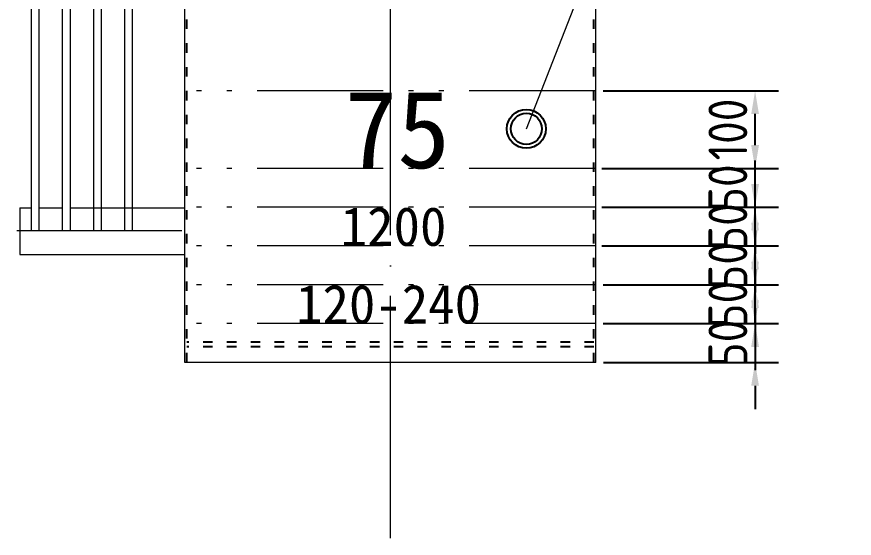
# Model space of a CAD drawing. Header units: millimetres. Extents: x 89051 to 218395, y -330386 to -125649.
# Drawn here: x 92223 to 93301, y -127883 to -127212 of the extents above; entities that cross this region are included whole.
import ezdxf

# ---------------------------------------------------------------- set-up
doc = ezdxf.new("R2010")
doc.units = ezdxf.units.MM
doc.header["$LTSCALE"] = 13
for name, pattern in [('1 实线', [0]), ('5 双点画线', [10.5, 6.25, -1.25, 0.25, -1.25, 0.25, -1.25]), ('ACAD_ISO03W100', [1.18, 0.47, -0.71]), ('ACAD_ISO04W100', [30, 24, -3, 0, -3]), ('CENTER', [50.8, 31.75, -6.35, 6.35, -6.35])]:
    doc.linetypes.add(name, pattern=pattern)
doc.layers.get('0').update_dxf_attribs({"color": 1, "linetype": 'CENTER'})
doc.layers.add('标注、文本', color=3, linetype='Continuous', lineweight=25)
doc.layers.add('铁心', color=3, linetype='Continuous', lineweight=0)
doc.layers.add('粗实线', color=4, linetype='Continuous')
doc.styles.get("Standard").update_dxf_attribs({"font": 'gbenor.shx', "bigfont": 'gbcbig.shx'})
doc.styles.add('Tahoma$001', font='tahoma.ttf', dxfattribs={"height": 2.159784})
doc.dimstyles.new('1-15', dxfattribs={"dimscale": 20, "dimtxt": 3.5, "dimasz": 2, "dimexe": 1.5, "dimexo": 0.5, "dimgap": 0.5, "dimtad": 1, "dimtoh": 1, "dimdec": 1, "dimdsep": 46, "dimtxsty": 'Standard', "dimcen": 2.5, "dimclrd": 3, "dimclre": 3, "dimclrt": 3, "dimadec": 0, "dimazin": 2, "dimtfac": 1, "dimtdec": 1, "dimtmove": 0, "dimatfit": 2, "dimfxl": 1, "dimarcsym": 0})

# ---------------------------------------------------------------- blocks, each defined once
blk = doc.blocks.new('*D529')
at = {"layer": 'Defpoints', "color": 0, "transparency": 16777216}
for p in [(92968.4, -127607.1), (92968.4, -127657.1), (93173.4, -127657.1)]:
    blk.add_point(p, dxfattribs=at)
at = {"layer": '标注、文本', "color": 3, "lineweight": -2, "transparency": 16777216}
for p, q in [((93173.4, -127577.1), (93173.4, -127547.1)), ((92978.4, -127607.1), (93203.4, -127607.1)), ((93173.4, -127607.1), (93173.4, -127657.1)), ((92978.4, -127657.1), (93203.4, -127657.1)), ((93173.4, -127687.1), (93173.4, -127717.1))]:
    blk.add_line(p, q, dxfattribs=at)
at = {"layer": '标注、文本', "color": 3, "transparency": 16777216}
for points in [[(93168.4, -127577.1), (93178.4, -127577.1), (93173.4, -127607.1)], [(93168.4, -127687.1), (93178.4, -127687.1), (93173.4, -127657.1)]]:
    blk.add_solid(points, dxfattribs=at)
at = {"layer": '标注、文本', "color": 3, "transparency": 16777216, "insert": (93138.4, -127632.1), "char_height": 50, "attachment_point": 5, "rotation": 90}
blk.add_mtext('50', dxfattribs=at)
blk = doc.blocks.new('*D530')
at = {"layer": 'Defpoints', "color": 0, "transparency": 16777216}
for p in [(92967.8, -127557.1), (93173.4, -127557.1), (92967.8, -127607.1)]:
    blk.add_point(p, dxfattribs=at)
at = {"layer": '标注、文本', "color": 3, "lineweight": -2, "transparency": 16777216}
for p, q in [((93173.4, -127527.1), (93173.4, -127497.1)), ((92977.8, -127557.1), (93203.4, -127557.1)), ((93173.4, -127607.1), (93173.4, -127557.1)), ((92977.8, -127607.1), (93203.4, -127607.1)), ((93173.4, -127637.1), (93173.4, -127667.1))]:
    blk.add_line(p, q, dxfattribs=at)
at = {"layer": '标注、文本', "color": 3, "transparency": 16777216}
for points in [[(93168.4, -127527.1), (93178.4, -127527.1), (93173.4, -127557.1)], [(93168.4, -127637.1), (93178.4, -127637.1), (93173.4, -127607.1)]]:
    blk.add_solid(points, dxfattribs=at)
at = {"layer": '标注、文本', "color": 3, "transparency": 16777216, "insert": (93138.4, -127582.1), "char_height": 50, "attachment_point": 5, "rotation": 90}
blk.add_mtext('50', dxfattribs=at)
blk = doc.blocks.new('*D531')
at = {"layer": 'Defpoints', "color": 0, "transparency": 16777216}
for p in [(92965.9, -127507.1), (93173.4, -127507.1), (92967.8, -127557.1)]:
    blk.add_point(p, dxfattribs=at)
at = {"layer": '标注、文本', "color": 3, "lineweight": -2, "transparency": 16777216}
for p, q in [((93173.4, -127477.1), (93173.4, -127447.1)), ((92975.9, -127507.1), (93203.4, -127507.1)), ((93173.4, -127557.1), (93173.4, -127507.1)), ((92977.8, -127557.1), (93203.4, -127557.1)), ((93173.4, -127587.1), (93173.4, -127617.1))]:
    blk.add_line(p, q, dxfattribs=at)
at = {"layer": '标注、文本', "color": 3, "transparency": 16777216}
for points in [[(93168.4, -127477.1), (93178.4, -127477.1), (93173.4, -127507.1)], [(93168.4, -127587.1), (93178.4, -127587.1), (93173.4, -127557.1)]]:
    blk.add_solid(points, dxfattribs=at)
at = {"layer": '标注、文本', "color": 3, "transparency": 16777216, "insert": (93138.4, -127532.1), "char_height": 50, "attachment_point": 5, "rotation": 90}
blk.add_mtext('50', dxfattribs=at)
blk = doc.blocks.new('*D532')
at = {"layer": 'Defpoints', "color": 0, "transparency": 16777216}
for p in [(92965.9, -127457.1), (93173.4, -127457.1), (92967.8, -127507.1)]:
    blk.add_point(p, dxfattribs=at)
at = {"layer": '标注、文本', "color": 3, "lineweight": -2, "transparency": 16777216}
for p, q in [((93173.4, -127427.1), (93173.4, -127397.1)), ((92975.9, -127457.1), (93203.4, -127457.1)), ((93173.4, -127507.1), (93173.4, -127457.1)), ((92977.8, -127507.1), (93203.4, -127507.1)), ((93173.4, -127537.1), (93173.4, -127567.1))]:
    blk.add_line(p, q, dxfattribs=at)
at = {"layer": '标注、文本', "color": 3, "transparency": 16777216}
for points in [[(93168.4, -127427.1), (93178.4, -127427.1), (93173.4, -127457.1)], [(93168.4, -127537.1), (93178.4, -127537.1), (93173.4, -127507.1)]]:
    blk.add_solid(points, dxfattribs=at)
at = {"layer": '标注、文本', "color": 3, "transparency": 16777216, "insert": (93138.4, -127482.1), "char_height": 50, "attachment_point": 5, "rotation": 90}
blk.add_mtext('50', dxfattribs=at)
blk = doc.blocks.new('*D533')
at = {"layer": 'Defpoints', "color": 0, "transparency": 16777216}
for p in [(92967.8, -127407.1), (93173.4, -127407.1), (92967.8, -127457.1)]:
    blk.add_point(p, dxfattribs=at)
at = {"layer": '标注、文本', "color": 3, "lineweight": -2, "transparency": 16777216}
for p, q in [((93173.4, -127377.1), (93173.4, -127347.1)), ((92977.8, -127407.1), (93203.4, -127407.1)), ((93173.4, -127457.1), (93173.4, -127407.1)), ((92977.8, -127457.1), (93203.4, -127457.1)), ((93173.4, -127487.1), (93173.4, -127517.1))]:
    blk.add_line(p, q, dxfattribs=at)
at = {"layer": '标注、文本', "color": 3, "transparency": 16777216}
for points in [[(93168.4, -127377.1), (93178.4, -127377.1), (93173.4, -127407.1)], [(93168.4, -127487.1), (93178.4, -127487.1), (93173.4, -127457.1)]]:
    blk.add_solid(points, dxfattribs=at)
at = {"layer": '标注、文本', "color": 3, "transparency": 16777216, "insert": (93138.4, -127432.1), "char_height": 50, "attachment_point": 5, "rotation": 90}
blk.add_mtext('50', dxfattribs=at)
blk = doc.blocks.new('*D534')
at = {"layer": 'Defpoints', "color": 0, "transparency": 16777216}
for p in [(92967.8, -127307.1), (93173.4, -127307.1), (92965.9, -127407.1)]:
    blk.add_point(p, dxfattribs=at)
at = {"layer": '标注、文本', "color": 3, "lineweight": -2, "transparency": 16777216}
for p, q in [((92977.8, -127307.1), (93203.4, -127307.1)), ((93173.4, -127377.1), (93173.4, -127337.1)), ((92975.9, -127407.1), (93203.4, -127407.1))]:
    blk.add_line(p, q, dxfattribs=at)
at = {"layer": '标注、文本', "color": 3, "transparency": 16777216}
for points in [[(93168.4, -127337.1), (93178.4, -127337.1), (93173.4, -127307.1)], [(93168.4, -127377.1), (93178.4, -127377.1), (93173.4, -127407.1)]]:
    blk.add_solid(points, dxfattribs=at)
at = {"layer": '标注、文本', "color": 3, "transparency": 16777216, "insert": (93138.4, -127357.1), "char_height": 50, "attachment_point": 5, "rotation": 90}
blk.add_mtext('100', dxfattribs=at)

msp = doc.modelspace()

# ---------------------------------------------------------------- linework, layer by layer
at = {"color": 7, "linetype": '1 实线', "lineweight": 0}
for p, q in [((92439.43, -127657.08), (92439.43, -126927.95)), ((92968.43, -127657.08), (92968.43, -126927.95)), ((92241.93, -127487.28), (92241.93, -127088.29)), ((92251.93, -127487.28), (92251.93, -127088.29)), ((92281.93, -127487.28), (92281.93, -127088.29)), ((92291.93, -127487.28), (92291.93, -127088.29)), ((92321.93, -127487.28), (92321.93, -127088.29)), ((92331.93, -127487.28), (92331.93, -127088.29)), ((92361.93, -127487.28), (92361.93, -127088.29)), ((92371.93, -127487.28), (92371.93, -127088.29)), ((92226.93, -127458.1), (92241.93, -127458.1)), ((92226.93, -127458.1), (92226.93, -127518.1)), ((92251.93, -127458.1), (92281.93, -127458.1)), ((92291.93, -127458.1), (92439.43, -127458.1)), ((92241.93, -127487.28), (92251.93, -127487.28)), ((92281.93, -127487.28), (92291.93, -127487.28)), ((92321.93, -127487.28), (92331.93, -127487.28)), ((92361.93, -127487.28), (92371.93, -127487.28)), ((92226.93, -127518.1), (92439.43, -127518.1)), ((92968.43, -127657.08), (92439.43, -127657.08))]:
    msp.add_line(p, q, dxfattribs=at)
at = {"layer": '标注、文本', "color": 1, "linetype": 'ACAD_ISO04W100', "lineweight": 15}
for p, q in [((92703.93, -127883.46), (92703.93, -126790.6)), ((92222.87, -127487.28), (92435.37, -127487.28))]:
    msp.add_line(p, q, dxfattribs=at)
at = {"layer": '标注、文本'}
for radius in [25, 20]:
    msp.add_circle((92878.93, -127356.25), radius, dxfattribs=at)
at = {"layer": '粗实线', "color": 2, "linetype": 'ACAD_ISO03W100', "ltscale": 2}
for p, q in [((92441.93, -127657.08), (92441.93, -126927.95)), ((92965.93, -127657.08), (92965.93, -126927.95)), ((92965.93, -127631.08), (92441.93, -127631.08)), ((92965.93, -127637.08), (92441.93, -127637.08))]:
    msp.add_line(p, q, dxfattribs=at)
at = {"layer": '粗实线', "color": 6, "linetype": '5 双点画线', "lineweight": 5, "ltscale": 2}
for p, q in [((92967.81, -127307.09), (92438.81, -127307.09)), ((92967.81, -127407.09), (92438.81, -127407.09)), ((92967.81, -127457.09), (92438.81, -127457.09)), ((92967.81, -127507.09), (92438.81, -127507.09)), ((92967.81, -127557.09), (92438.81, -127557.09)), ((92967.81, -127607.09), (92438.81, -127607.09))]:
    msp.add_line(p, q, dxfattribs=at)
at = {"layer": '铁心'}
msp.add_lwpolyline([(92878.93, -127356.25), (93301.07, -126277.21), (93301.07, -126277.21)], dxfattribs=at)

# ---------------------------------------------------------------- texts
at = {"layer": '铁心', "width": 1755.2419, "attachment_point": 1, "style": 'Tahoma$001'}
for s, insert, char_height in [('{\\fSimSun|b0|i0|c134|p2;75}', (92644.78, -127306.92), 100), ('{\\fSimSun|b0|i0|c134|p2;1200}', (92639.96, -127456.92), 50), ('{\\fSimSun|b0|i0|c134|p2;120-240}', (92582.49, -127556.92), 50)]:
    msp.add_mtext(s, dxfattribs=dict(at, insert=insert, char_height=char_height))

# ---------------------------------------------------------------- dimensions: what is measured, and where the dimension line sits
at = {"layer": '标注、文本'}
dim = msp.add_linear_dim(base=(93173.41, -127307.09), p1=(92965.93, -127407.09), p2=(92967.81, -127307.09), angle=90, dimstyle='1-15', override={"dimtxt": 2.5, "dimasz": 1.5}, dxfattribs=at)
dim.commit()
dim.dimension.update_dxf_attribs({"geometry": '*D534', "text_midpoint": (93138.41, -127357.09)})
for base, p1, p2, picture, middle in [((93173.41, -127407.09), (92967.81, -127457.09), (92967.81, -127407.09), '*D533', (93173.41, -127432.09)), ((93173.41, -127457.09), (92967.81, -127507.09), (92965.93, -127457.09), '*D532', (93173.41, -127482.09)), ((93173.41, -127507.09), (92967.81, -127557.09), (92965.93, -127507.09), '*D531', (93173.41, -127532.09)), ((93173.41, -127557.09), (92967.81, -127607.09), (92967.81, -127557.09), '*D530', (93173.41, -127582.09)), ((93173.41, -127657.08), (92968.43, -127607.09), (92968.43, -127657.08), '*D529', (93173.41, -127632.08))]:
    dim = msp.add_linear_dim(base=base, p1=p1, p2=p2, angle=90, dimstyle='1-15', override={"dimtxt": 2.5, "dimasz": 1.5}, dxfattribs=at)
    dim.commit()
    dim.dimension.update_dxf_attribs({"geometry": picture, "text_midpoint": middle, "dimtype": 160})

doc.saveas('drawing.dxf')
